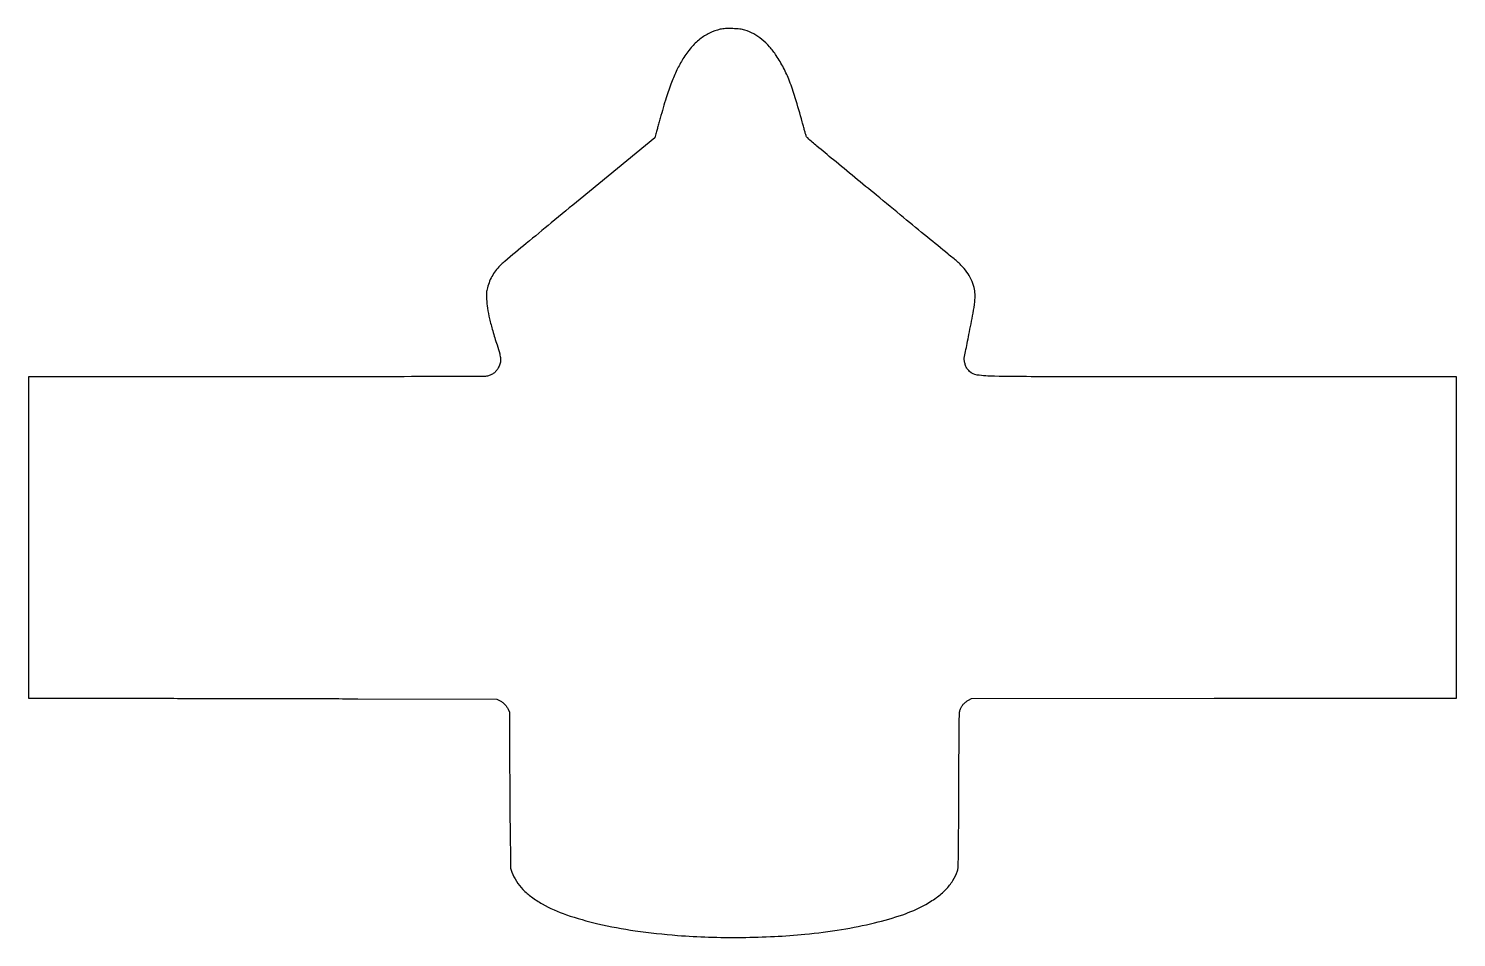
# Model space of a CAD drawing. Extents: x 34 to 2433, y 528 to 2055.
import ezdxf

# ---------------------------------------------------------------- set-up
doc = ezdxf.new("R2010")
doc.units = 0

msp = doc.modelspace()

# ---------------------------------------------------------------- linework, layer by layer
msp.add_lwpolyline([(1196.111797, 2053.515473, 0.056461), (1178.150156, 2047.25376, 0.05556), (1161.938708, 2037.10695, 0.050748), (1147.175979, 2022.74423, 0.035342), (1133.523369, 2003.90348, 0.025857), (1123.18275, 1985.185135, 0.02163), (1114.139465, 1964.364257, 0.01717), (1105.273551, 1938.661777, 0.007805), (1095.368133, 1904.5, -0.000628), (1093.132351, 1896.353861, -0.000677), (1090.931331, 1888.415639, -0.000638), (1089.024668, 1881.608675, -0.003253), (1087.934411, 1877.829835), (1085.962862, 1871.159671), (960.734815, 1768.329835, 0.000384), (912.243747, 1728.449425, 0.000588), (870.275947, 1693.796889, 0.000194), (834.003224, 1663.751181, 0.016486), (828.641883, 1659, 0.030946), (820.351093, 1650.115089, 0.037159), (813.759696, 1640.777339, 0.037642), (808.688965, 1630.673481, 0.03325), (804.943846, 1619.5, 0.015703), (803.865829, 1614.801402, 0.029146), (803.336251, 1610.927181, 0.024778), (803.21558, 1606.622931, 0.00837), (803.455557, 1600.353308, 0.025928), (805.097941, 1585.039631, 0.01648), (808.514484, 1567.430739, 0.014004), (813.765889, 1547.085885, 0.008545), (821.043498, 1523.366414, -0.010613), (825.528485, 1508.530226, -0.050155), (827.048721, 1499.784973, -0.080221), (826.449429, 1493.0086, -0.057406), (823.742867, 1485.882809, -0.044541), (820.537995, 1480.846317, -0.05326), (816.65661, 1476.780115, -0.054273), (812.070293, 1473.684077, -0.049209), (806.77437, 1471.525636, -0.070886), (800.178435, 1470.548059, -0.00042), (738.506764, 1470.25434, -0.000883), (640.852511, 1470.043692, -0.000098), (417.818499, 1470), (34, 1470), (34, 1200), (34, 930), (193.75, 929.859782, -0.00018), (271.329673, 929.763689, -0.000077), (375.164062, 929.58163, -0.000076), (485.911328, 929.35356, -0.0001), (587, 929.109782), (820.5, 928.5), (825.127283, 926.2202, -0.042829), (829.6047, 923.515659, -0.040427), (833.649786, 920.040196, -0.040764), (837.051215, 915.991228, -0.04539), (839.614417, 911.581255), (841.980462, 906.5), (842.109199, 849.5, 0.000654), (842.205807, 822.413749, 0.00031), (842.397623, 787.50625, 0.000307), (842.643345, 750.994104, 0.000435), (842.91029, 718.5), (843.582644, 644.5), (846.096832, 637.943881, 0.051047), (853.844965, 622.622257, 0.0475), (864.700849, 608.781838, 0.043282), (878.957508, 596.170834, 0.030638), (896.881754, 584.518008, 0.046637), (937.573615, 566.248806, 0.025061), (990.518457, 551.10025, 0.021993), (1053.359232, 539.367307, 0.015703), (1124.5, 531.567596, 0.011915), (1176.479551, 528.759581, 0.00985), (1231.948274, 528.180437, 0.009878), (1287.195013, 529.783787, 0.012245), (1338.5, 533.548974, 0.015179), (1399.966854, 541.46628, 0.019987), (1455.381227, 552.608431, 0.022404), (1502.647724, 566.363664, 0.042294), (1539, 582.273038, 0.031113), (1559.26172, 594.955684, 0.045646), (1575.157203, 608.69341, 0.051344), (1586.872775, 623.65677, 0.059445), (1594.62502, 640, 0.071365), (1595.788672, 646.334644, 0.005471), (1596.279452, 663.708426, 0.003094), (1596.62546, 694.846129, 0.000251), (1596.986543, 776.5, -0.000206), (1597.363111, 863.44003, -0.003644), (1597.701088, 891.529984, -0.007975), (1598.228555, 906.478833, -0.095828), (1599.605656, 912.050805, -0.03949), (1602.159945, 916.592684, -0.040171), (1605.383569, 920.648766, -0.040665), (1609.17298, 924.092707, -0.042742), (1613.40998, 926.814222), (1618.5, 929.5), (2025.75, 929.754834), (2433, 930.009667), (2433, 1200.004834), (2433, 1470), (2032.181501, 1470, -0.000103), (1718.574012, 1470.064898, -0.005193), (1656.880276, 1470.731185, -0.023671), (1627.596304, 1472.740808, -0.16944), (1615.021839, 1478.838898, -0.01596), (1612.039897, 1482.029248, -0.040275), (1610.14516, 1484.578213, -0.045631), (1608.820859, 1487.201384, -0.026125), (1607.690737, 1490.565604, -0.009366), (1607.043517, 1493.067831, -0.00962), (1606.496654, 1495.570387, -0.00941), (1606.105348, 1497.756988, -0.039586), (1606, 1499.085506, -0.046236), (1606.170308, 1500.923273, -0.000588), (1608.332861, 1512.416133, -0.001713), (1610.898003, 1525.71152, -0.001122), (1613.941655, 1541.019902, 0.003356), (1620.88571, 1576.78032, 0.01893), (1623.737708, 1596.011299, 0.035918), (1624.222274, 1608.903343, 0.056814), (1622.596001, 1619.830647, 0.043123), (1617.631589, 1633.539522, 0.046929), (1610.498743, 1645.785558, 0.042471), (1600.560053, 1657.440023, 0.026325), (1587.113446, 1669.405071, -0.002998), (1578.830605, 1676.110223, -0.00009), (1544.5427, 1704.219464, -0.000179), (1504.171551, 1737.352192, -0.000124), (1458.5, 1774.881353, -0.0003), (1386.181472, 1834.4096, -0.003637), (1358.595696, 1857.483326, -0.004596), (1342.991961, 1870.977666, -0.139373), (1340.220974, 1875.285502, -0.005107), (1339.460153, 1877.887831, -0.000602), (1337.833715, 1883.696366, -0.000721), (1335.918194, 1890.607675, -0.00059), (1333.890213, 1898, 0.007105), (1322.18988, 1938.570166, 0.019534), (1312.424757, 1966.707031, 0.026154), (1302.417872, 1988.793507, 0.027329), (1290.290036, 2009.381316, 0.034284), (1278.833702, 2024.279485, 0.041795), (1266.125619, 2036.435001, 0.044383), (1252.296782, 2045.712797, 0.049144), (1237.5, 2052.038866, 0.04924), (1229.093897, 2053.807748, 0.018337), (1217.039877, 2054.681167, 0.018433), (1204.892576, 2054.666585, 0.046177)], format="xyb", close=True)

doc.saveas('drawing.dxf')
